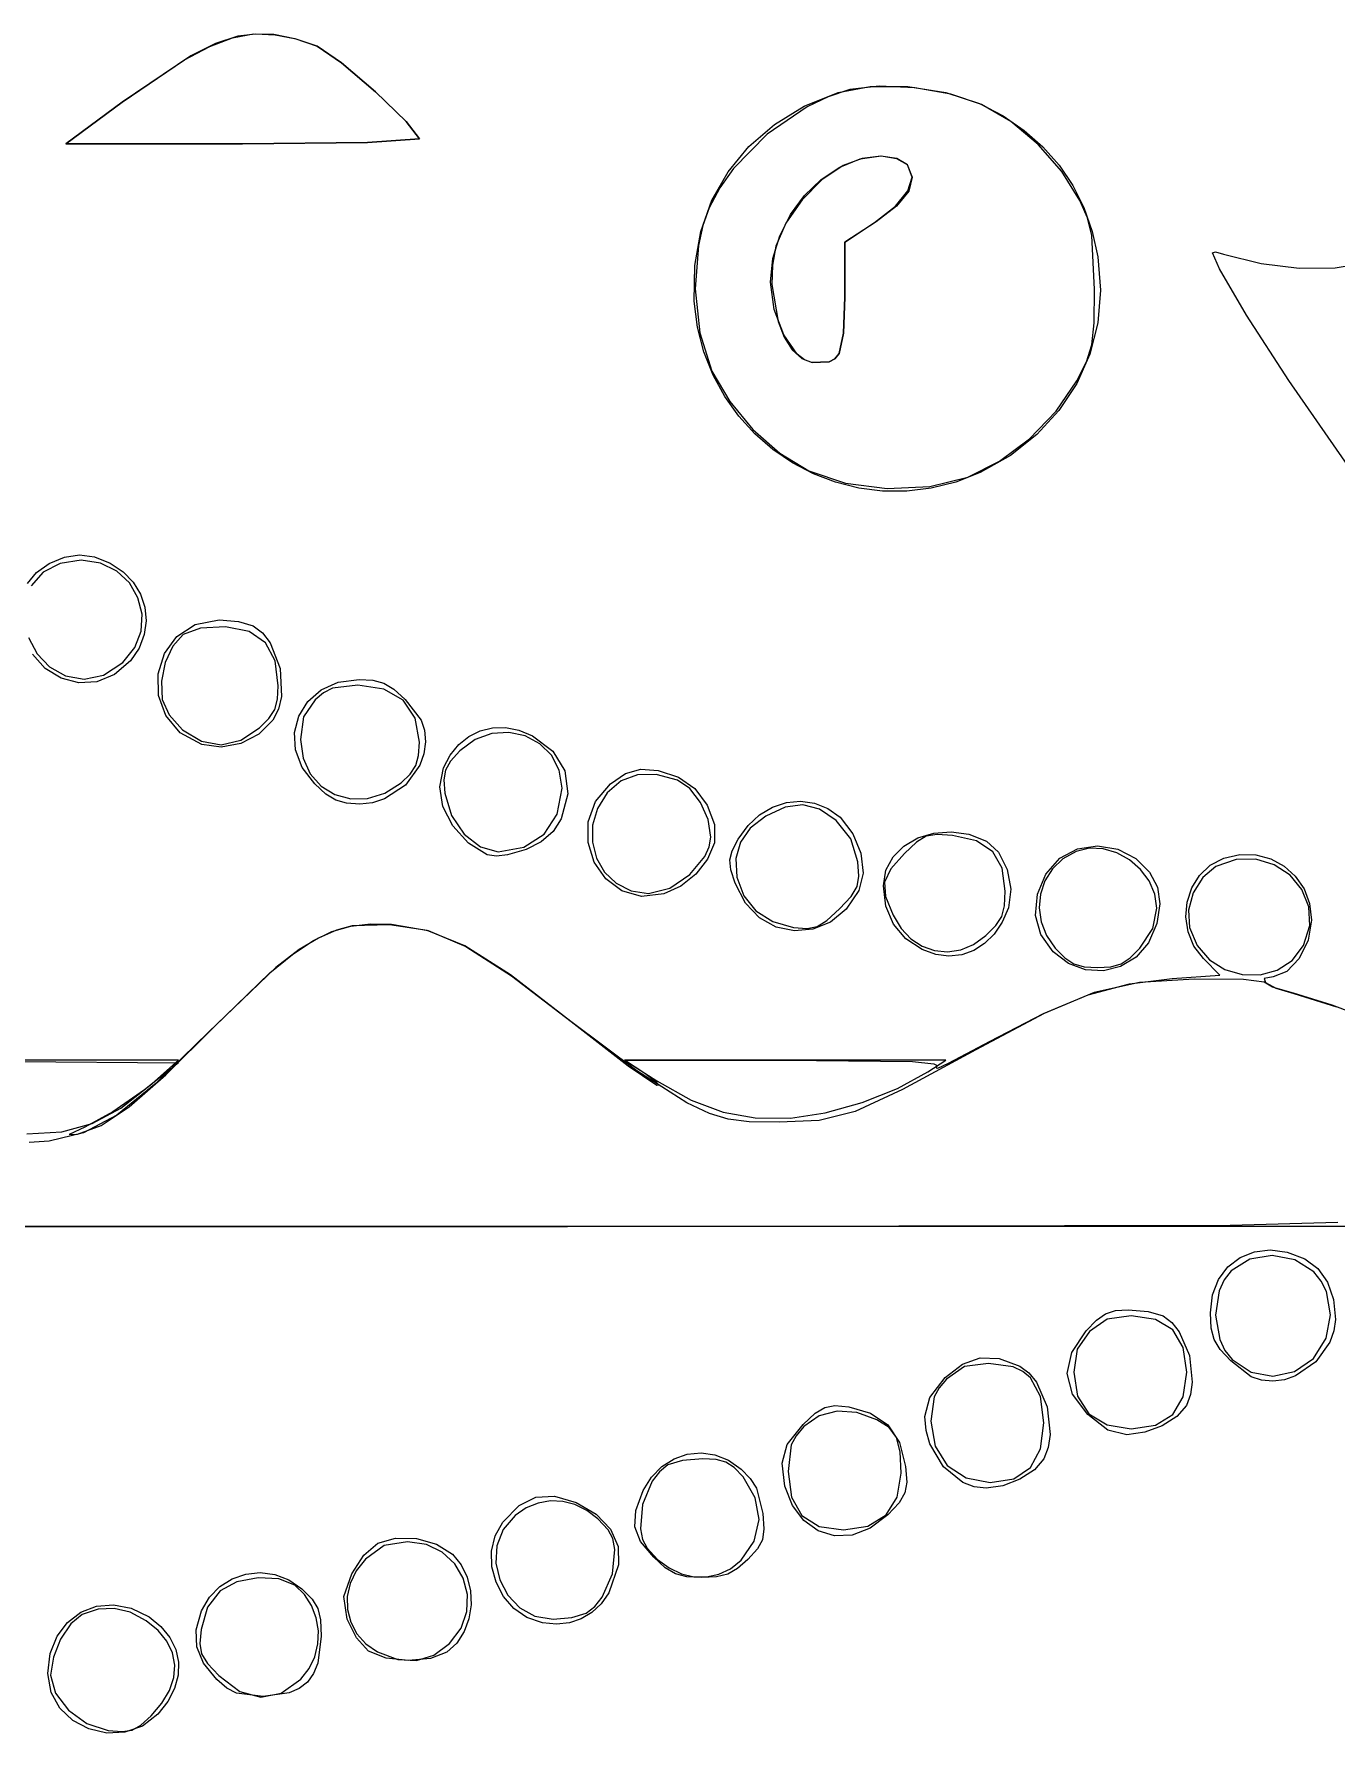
# Model space of a CAD drawing. Extents: x 36 to 317, y 11 to 342.
# Drawn here: x 155.6 to 232.9, y 102.3 to 203 of the extents above; entities that cross this region are included whole.
import ezdxf

# ---------------------------------------------------------------- set-up
doc = ezdxf.new("R2010")
doc.units = 0

msp = doc.modelspace()

# ---------------------------------------------------------------- linework, layer by layer
at = {"layer": 'Layer 1'}
for p, q in [((166.072053, 202.267452), (167.413093, 202.772931)), ((167.745939, 202.87043), (166.406209, 202.438487)), ((167.413093, 202.772931), (168.660272, 203.009412)), ((168.779198, 202.998665), (167.745939, 202.87043)), ((168.660272, 203.009412), (169.874502, 202.99436)), ((169.954638, 202.936929), (168.779198, 202.998665)), ((169.874502, 202.99436), (171.116696, 202.745243)), ((171.201185, 202.694218), (169.954638, 202.936929)), ((171.116696, 202.745243), (172.447764, 202.279527)), ((172.447764, 202.279527), (171.201185, 202.694218)), ((164.943647, 201.716493), (160.876646, 198.962355)), ((164.57624, 201.475507), (166.072053, 202.267452)), ((166.406209, 202.438487), (164.943647, 201.716493)), ((172.447764, 202.279527), (173.881575, 201.30468)), ((173.881575, 201.30468), (172.447764, 202.279527)), ((160.876646, 198.962355), (164.57624, 201.475507)), ((173.881575, 201.30468), (175.909839, 199.575307)), ((175.909839, 199.575307), (173.881575, 201.30468)), ((175.909839, 199.575307), (177.721542, 197.826091)), ((177.721542, 197.826091), (175.909839, 199.575307)), ((201.330411, 198.719052), (203.336653, 199.544439)), ((204.040798, 199.712009), (202.758465, 199.287846)), ((203.336653, 199.544439), (205.247018, 199.898463)), ((205.779905, 199.918015), (204.040798, 199.712009)), ((205.247018, 199.898463), (207.475577, 199.891925)), ((207.886784, 199.815417), (205.779905, 199.918015)), ((207.475577, 199.891925), (209.732645, 199.547515)), ((210.02012, 199.442481), (207.886784, 199.815417)), ((209.732645, 199.547515), (211.728536, 198.887919)), ((157.535485, 196.49679), (160.876646, 198.962355)), ((160.876646, 198.962355), (157.535485, 196.49679)), ((201.49653, 198.693935), (199.129599, 197.077374)), ((199.564718, 197.646361), (201.330411, 198.719052)), ((202.758465, 199.287846), (201.49653, 198.693935)), ((211.838603, 198.837472), (210.02012, 199.442481)), ((211.728536, 198.887919), (213.123063, 198.153707)), ((213.578532, 197.822232), (211.838603, 198.837472)), ((177.721542, 197.826091), (178.505668, 196.791712)), ((178.505668, 196.791712), (177.721542, 197.826091)), ((198.053636, 196.34679), (199.564718, 197.646361)), ((213.123063, 198.153707), (214.377926, 197.294388)), ((215.208559, 196.459396), (213.578532, 197.822232)), ((168.0204, 196.49679), (157.535485, 196.49679)), ((157.535485, 196.49679), (168.0204, 196.49679)), ((175.425607, 196.583397), (168.0204, 196.49679)), ((168.0204, 196.49679), (175.425607, 196.583397)), ((178.505668, 196.791712), (175.425607, 196.583397)), ((175.425607, 196.583397), (178.505668, 196.791712)), ((199.129599, 197.077374), (197.131498, 195.023324)), ((214.377926, 197.294388), (215.489097, 196.315163)), ((196.81123, 194.840762), (198.053636, 196.34679)), ((203.449851, 195.12132), (204.646126, 195.598701)), ((204.773485, 195.619321), (203.643217, 195.210914)), ((204.646126, 195.598701), (205.891119, 195.777476)), ((205.876566, 195.76116), (204.773485, 195.619321)), ((206.814945, 195.635372), (205.876566, 195.76116)), ((205.891119, 195.777476), (206.798067, 195.633057)), ((206.798067, 195.633057), (207.429583, 195.266653)), ((207.451103, 195.2409), (206.814945, 195.635372)), ((216.61455, 194.860286), (215.208559, 196.459396)), ((215.489097, 196.315163), (216.452542, 195.221233)), ((195.851565, 193.148698), (196.81123, 194.840762)), ((197.131498, 195.023324), (196.330599, 193.882553)), ((202.33844, 194.386515), (203.449851, 195.12132)), ((203.643217, 195.210914), (202.380702, 194.36159)), ((207.429583, 195.266653), (207.738297, 194.52437)), ((207.727196, 194.526536), (207.451103, 195.2409)), ((207.483118, 193.704288), (207.727196, 194.526536)), ((207.738297, 194.52437), (207.525715, 193.695336)), ((216.452542, 195.221233), (217.264233, 194.017798)), ((217.68237, 193.136227), (216.61455, 194.860286)), ((196.330599, 193.882553), (195.693718, 192.692785)), ((202.380702, 194.36159), (201.19776, 193.16586)), ((201.348044, 193.435471), (202.33844, 194.386515)), ((206.733552, 192.799621), (207.483118, 193.704288)), ((207.525715, 193.695336), (206.804604, 192.803)), ((217.264233, 194.017798), (217.920137, 192.71006)), ((195.188705, 191.291021), (195.851565, 193.148698)), ((195.693718, 192.692785), (195.314884, 191.648276)), ((201.19776, 193.16586), (200.240508, 191.79868)), ((200.514809, 192.309372), (201.348044, 193.435471)), ((205.493185, 191.838004), (206.733552, 192.799621)), ((206.804604, 192.803), (205.58773, 191.870812)), ((218.130145, 192.101088), (217.68237, 193.136227)), ((217.920137, 192.71006), (218.416225, 191.303218)), ((195.314884, 191.648276), (195.051314, 190.471876)), ((200.240508, 191.79868), (199.655062, 190.435006)), ((199.874887, 191.049402), (200.514809, 192.309372)), ((205.58773, 191.870812), (203.729295, 190.669603)), ((203.729295, 190.66925), (205.493185, 191.838004)), ((218.392248, 191.065949), (218.130145, 192.101088)), ((194.836714, 189.288155), (195.188705, 191.291021)), ((195.051314, 190.471876), (194.867203, 187.893284)), ((199.655062, 190.435006), (199.450195, 189.30853)), ((199.464424, 189.696745), (199.874887, 191.049402)), ((203.729295, 190.669603), (203.729295, 187.399704)), ((203.729295, 187.399351), (203.729295, 190.66925)), ((218.545971, 187.853729), (218.392248, 191.065949)), ((218.416225, 191.303218), (218.748466, 189.802475)), ((199.31957, 188.292585), (199.464424, 189.696745)), ((218.748466, 189.802475), (218.905519, 187.808678)), ((225.550687, 190.035308), (225.729926, 190.08139)), ((225.957484, 189.082455), (225.550687, 190.035308)), ((225.729926, 190.08139), (226.193492, 189.947819)), ((226.193492, 189.947819), (228.42332, 189.391058)), ((232.811933, 189.140476), (234.69509, 189.462397)), ((194.809656, 187.16052), (194.836714, 189.288155)), ((199.450195, 189.30853), (199.413591, 188.151628)), ((227.565556, 186.336982), (225.957484, 189.082455)), ((228.42332, 189.391058), (230.675405, 189.11932)), ((230.675405, 189.11932), (232.811933, 189.140476)), ((194.867203, 187.893284), (195.13586, 185.296766)), ((199.542404, 186.672474), (199.31957, 188.292585)), ((199.413591, 188.151628), (199.779372, 185.957812)), ((203.729295, 187.399704), (203.663805, 185.273786)), ((203.663827, 185.276416), (203.729295, 187.399351)), ((218.518085, 185.880994), (218.545971, 187.853729)), ((218.905519, 187.808678), (218.738136, 185.872726)), ((195.005735, 185.615304), (194.809656, 187.16052)), ((200.119582, 185.162297), (199.542404, 186.672474)), ((195.381422, 184.152774), (195.005735, 185.615304)), ((199.779372, 185.957812), (200.148858, 185.026533)), ((218.738136, 185.872726), (218.261239, 184.021937)), ((218.384531, 184.579508), (218.518085, 185.880994)), ((230.06091, 182.456578), (227.565556, 186.336982)), ((195.13586, 185.296766), (195.851762, 183.022082)), ((200.914116, 184.026374), (200.119582, 185.162297)), ((200.148858, 185.026533), (200.620808, 184.276097)), ((203.663805, 185.273786), (203.392965, 184.068421)), ((203.394465, 184.070494), (203.663827, 185.276416)), ((218.070465, 183.561523), (218.384531, 184.579508)), ((195.92289, 182.781221), (195.381422, 184.152774)), ((200.620808, 184.276097), (201.178773, 183.759321)), ((201.350082, 183.681357), (200.914116, 184.026374)), ((201.178773, 183.759321), (201.806302, 183.529023)), ((201.789016, 183.529023), (201.350082, 183.681357)), ((202.805221, 183.561027), (201.789016, 183.529023)), ((201.806302, 183.529023), (202.811769, 183.561418)), ((203.145678, 183.741389), (202.805221, 183.561027)), ((202.811769, 183.561418), (203.149123, 183.742611)), ((203.392965, 184.068421), (203.145678, 183.741389)), ((203.149123, 183.742611), (203.394465, 184.070494)), ((218.261239, 184.021937), (217.489754, 182.283629)), ((217.501043, 182.439292), (218.070465, 183.561523)), ((195.851762, 183.022082), (196.908977, 181.219557)), ((196.616309, 181.508934), (195.92289, 182.781221)), ((216.263123, 180.63453), (217.501043, 182.439292)), ((235.605257, 174.481326), (230.06091, 182.456578)), ((197.447854, 180.344202), (196.616309, 181.508934)), ((217.489754, 182.283629), (216.438603, 180.68512)), ((196.908977, 181.219557), (198.288091, 179.561726)), ((214.689578, 179.0076), (216.263123, 180.63453)), ((216.438603, 180.68512), (215.122713, 179.253729)), ((198.403696, 179.295315), (197.447854, 180.344202)), ((198.288091, 179.561726), (199.887934, 178.15267)), ((199.470008, 178.370562), (198.403696, 179.295315)), ((200.632962, 177.578232), (199.470008, 178.370562)), ((212.904632, 177.668207), (214.689578, 179.0076)), ((215.122713, 179.253729), (213.557005, 178.016774)), ((199.887934, 178.15267), (201.607335, 177.096469)), ((201.878731, 176.926615), (200.632962, 177.578232)), ((211.032505, 176.726053), (212.904632, 177.668207)), ((213.557005, 178.016774), (211.756406, 177.001572)), ((201.607335, 177.096469), (203.770432, 176.375661)), ((203.193487, 176.424001), (201.878731, 176.926615)), ((204.563403, 176.078678), (203.193487, 176.424001)), ((203.770432, 176.375661), (206.25523, 176.066049)), ((208.772372, 176.179043), (211.032505, 176.726053)), ((210.318107, 176.436094), (208.865829, 176.069356)), ((211.756406, 177.001572), (210.318107, 176.436094)), ((205.97465, 175.898937), (204.563403, 176.078678)), ((207.413401, 175.893066), (205.97465, 175.898937)), ((206.25523, 176.066049), (208.772372, 176.179043)), ((208.865829, 176.069356), (207.413401, 175.893066)), ((155.79317, 171.073309), (156.554057, 171.605127)), ((157.210445, 171.611301), (156.194576, 171.104888)), ((156.554057, 171.605127), (157.461656, 171.985047)), ((158.439303, 171.80233), (157.210445, 171.611301)), ((157.461656, 171.985047), (158.344317, 172.115332)), ((158.344317, 172.115332), (159.232667, 171.996248)), ((159.590408, 171.630357), (158.439303, 171.80233)), ((159.232667, 171.996248), (160.157331, 171.628058)), ((160.554796, 171.158582), (159.590408, 171.630357)), ((160.157331, 171.628058), (160.929004, 171.120952)), ((155.269416, 170.419484), (155.79317, 171.073309)), ((156.194576, 171.104888), (155.477441, 170.286871)), ((161.305492, 170.453221), (160.554796, 171.158582)), ((160.929004, 171.120952), (161.534808, 170.499163)), ((161.81552, 169.58049), (161.305492, 170.453221)), ((161.534808, 170.499163), (161.969179, 169.789192)), ((162.057906, 168.606606), (161.81552, 169.58049)), ((161.969179, 169.789192), (162.226551, 169.017545)), ((162.005673, 167.597784), (162.057906, 168.606606)), ((162.226551, 169.017545), (162.30136, 168.210724)), ((165.202298, 167.996633), (166.622694, 168.266789)), ((166.622694, 168.266789), (167.772574, 168.165586)), ((161.631848, 166.620241), (162.005673, 167.597784)), ((162.188043, 167.395234), (161.881034, 166.597579)), ((162.30136, 168.210724), (162.188043, 167.395234)), ((163.38346, 166.267778), (164.11679, 167.288425)), ((164.496501, 167.394016), (163.883279, 166.713121)), ((164.11679, 167.288425), (165.202298, 167.996633)), ((165.516603, 167.780661), (164.496501, 167.394016)), ((167.004752, 167.845572), (165.516603, 167.780661)), ((168.40473, 167.568415), (167.004752, 167.845572)), ((167.772574, 168.165586), (168.647287, 167.911189)), ((169.379654, 166.909696), (168.40473, 167.568415)), ((168.647287, 167.911189), (169.201853, 167.489146)), ((169.201853, 167.489146), (169.658982, 166.895861)), ((155.324978, 167.214232), (155.83599, 166.258176)), ((155.83599, 166.258176), (156.575676, 165.473377)), ((160.909454, 165.740193), (161.631848, 166.620241)), ((161.881034, 166.597579), (161.374768, 165.844262)), ((163.019596, 165.060301), (163.38346, 166.267778)), ((163.883279, 166.713121), (163.43433, 165.737018)), ((169.949765, 165.846759), (169.379654, 166.909696)), ((169.658982, 166.895861), (170.242417, 165.379742)), ((156.318943, 165.386037), (155.56124, 166.235978)), ((157.256173, 164.809212), (156.318943, 165.386037)), ((156.575676, 165.473377), (157.512691, 164.942139)), ((159.780035, 164.992127), (160.909454, 165.740193)), ((161.374768, 165.844262), (160.43223, 165.023028)), ((163.43433, 165.737018), (163.202936, 164.628887)), ((170.135304, 164.35695), (169.949765, 165.846759)), ((170.242417, 165.379742), (170.320562, 163.731199)), ((158.301652, 164.536062), (157.256173, 164.809212)), ((157.512691, 164.942139), (158.615692, 164.74677)), ((159.384097, 164.597148), (158.301652, 164.536062)), ((158.615692, 164.74677), (159.780035, 164.992127)), ((160.43223, 165.023028), (159.384097, 164.597148)), ((163.042486, 163.791607), (163.019596, 165.060301)), ((163.202936, 164.628887), (163.242375, 163.551911)), ((170.090645, 163.55841), (170.135304, 164.35695)), ((172.673211, 164.111147), (173.694655, 164.569079)), ((174.854416, 164.393992), (173.349156, 164.214428)), ((173.694655, 164.569079), (174.924971, 164.739009)), ((176.396921, 164.16537), (174.854416, 164.393992)), ((174.924971, 164.739009), (175.751519, 164.696229)), ((175.751519, 164.696229), (176.396761, 164.52086)), ((176.396761, 164.52086), (176.989616, 164.156644)), ((163.469421, 162.587306), (163.042486, 163.791607)), ((163.242375, 163.551911), (163.674264, 162.63751)), ((169.923549, 162.950469), (170.090645, 163.55841)), ((170.320562, 163.731199), (170.146081, 162.972383)), ((171.354505, 162.561443), (171.885031, 163.422754)), ((172.316178, 163.527922), (171.640388, 162.523607)), ((171.885031, 163.422754), (172.673211, 164.111147)), ((172.814229, 163.9484), (172.316178, 163.527922)), ((173.349156, 164.214428), (172.814229, 163.9484)), ((177.544039, 163.502169), (176.396921, 164.16537)), ((176.989616, 164.156644), (177.659001, 163.547325)), ((178.259159, 162.438389), (177.544039, 163.502169)), ((177.659001, 163.547325), (178.608106, 162.325919)), ((164.317688, 161.573008), (163.469421, 162.587306)), ((163.674264, 162.63751), (164.46334, 161.744276)), ((169.816393, 162.318599), (168.982679, 161.48343)), ((169.023348, 161.859635), (169.584342, 162.421439)), ((169.584342, 162.421439), (169.923549, 162.950469)), ((170.146081, 162.972383), (169.816393, 162.318599)), ((171.106025, 161.584757), (171.354505, 162.561443)), ((171.640388, 162.523607), (171.450108, 161.166073)), ((178.505668, 161.008029), (178.259159, 162.438389)), ((178.608106, 162.325919), (178.802051, 161.730827)), ((165.604577, 160.874326), (164.317688, 161.573008)), ((164.46334, 161.744276), (165.581299, 161.070448)), ((167.906778, 161.129318), (169.023348, 161.859635)), ((168.982679, 161.48343), (167.917125, 160.935004)), ((171.163983, 160.550239), (171.106025, 161.584757)), ((178.802051, 161.730827), (178.858446, 161.042601)), ((180.840083, 160.87491), (181.437772, 161.355665)), ((181.437772, 161.355665), (182.108987, 161.686774)), ((182.802647, 161.530857), (181.811144, 161.173227)), ((182.108987, 161.686774), (182.8375, 161.862373)), ((183.814871, 161.592633), (182.802647, 161.530857)), ((182.8375, 161.862373), (183.607086, 161.876601)), ((183.607086, 161.876601), (184.401518, 161.723596)), ((184.784323, 161.381797), (183.814871, 161.592633)), ((184.401518, 161.723596), (185.204569, 161.397496)), ((185.647511, 160.921591), (184.784323, 161.381797)), ((185.204569, 161.397496), (186.425738, 160.482478)), ((165.581299, 161.070448), (166.74427, 160.865859)), ((166.74825, 160.717307), (165.604577, 160.874326)), ((166.74427, 160.865859), (167.906778, 161.129318)), ((167.917125, 160.935004), (166.74825, 160.717307)), ((171.552769, 159.515431), (171.163983, 160.550239)), ((171.450108, 161.166073), (171.604249, 160.059297)), ((178.299205, 159.627564), (178.462166, 160.219289)), ((178.462166, 160.219289), (178.505668, 161.008029)), ((178.77496, 160.327175), (178.537561, 159.64646)), ((178.858446, 161.042601), (178.77496, 160.327175)), ((179.930186, 159.487908), (180.332145, 160.25037)), ((180.332145, 160.25037), (180.840083, 160.87491)), ((180.903853, 160.496501), (180.344204, 159.883317)), ((181.811144, 161.173227), (180.903853, 160.496501)), ((186.340945, 160.235258), (185.647511, 160.921591)), ((186.801131, 159.346038), (186.340945, 160.235258)), ((186.425738, 160.482478), (187.136161, 159.30658)), ((172.296775, 158.537877), (171.552769, 159.515431)), ((171.604249, 160.059297), (172.031894, 159.132496)), ((178.537561, 159.64646), (177.679374, 158.46397)), ((177.9681, 159.125203), (178.299205, 159.627564)), ((179.710548, 158.369839), (179.930186, 159.487908)), ((180.045368, 159.359762), (179.955023, 158.777336)), ((180.344204, 159.883317), (180.045368, 159.359762)), ((186.964579, 158.277174), (186.801131, 159.346038)), ((187.136161, 159.30658), (187.309149, 157.946268)), ((190.731107, 159.150366), (191.64731, 159.408886)), ((191.64731, 159.408886), (192.667164, 159.335619)), ((192.667164, 159.335619), (193.8755, 158.938633)), ((172.031894, 159.132496), (172.68088, 158.408051)), ((172.959678, 157.93568), (172.296775, 158.537877)), ((172.68088, 158.408051), (173.499043, 157.908345)), ((177.679374, 158.46397), (176.440583, 157.644754)), ((176.446945, 157.981482), (177.42017, 158.604552)), ((177.42017, 158.604552), (177.9681, 159.125203)), ((179.905315, 157.19075), (179.710548, 158.369839)), ((179.955023, 158.777336), (180.02085, 157.987544)), ((186.680234, 156.754436), (186.964579, 158.277174)), ((188.941748, 157.489092), (189.833722, 158.551988)), ((190.46455, 158.71813), (189.649572, 158.016824)), ((189.833722, 158.551988), (190.731107, 159.150366)), ((191.436525, 159.07776), (190.46455, 158.71813)), ((192.555542, 159.093894), (191.436525, 159.07776)), ((193.811647, 158.764713), (192.555542, 159.093894)), ((194.552646, 158.26292), (193.811647, 158.764713)), ((193.8755, 158.938633), (194.836015, 158.275851)), ((195.185365, 157.436416), (194.552646, 158.26292)), ((194.836015, 158.275851), (195.580564, 157.279165)), ((173.550548, 157.569457), (172.959678, 157.93568)), ((173.499043, 157.908345), (174.434217, 157.65576)), ((174.18481, 157.387584), (173.550548, 157.569457)), ((174.977888, 157.338432), (174.18481, 157.387584)), ((174.434217, 157.65576), (175.434239, 157.672678)), ((175.72743, 157.41813), (174.977888, 157.338432)), ((175.434239, 157.672678), (176.446945, 157.981482)), ((176.440583, 157.644754), (175.72743, 157.41813)), ((180.482934, 156.045462), (179.905315, 157.19075)), ((180.02085, 157.987544), (180.418436, 156.674217)), ((187.309149, 157.946268), (186.918012, 156.478006)), ((188.517574, 156.291464), (188.941748, 157.489092)), ((189.649572, 158.016824), (189.060106, 157.079454)), ((195.62626, 156.428011), (195.185365, 157.436416)), ((195.580564, 157.279165), (196.004041, 156.140662)), ((199.455554, 157.156837), (200.275687, 157.430463)), ((201.245253, 157.297598), (200.189835, 157.163432)), ((200.275687, 157.430463), (201.115895, 157.514167)), ((201.115895, 157.514167), (201.945859, 157.40143)), ((202.244116, 157.033169), (201.245253, 157.297598)), ((201.945859, 157.40143), (202.735259, 157.085733)), ((180.418436, 156.674217), (181.160808, 155.566604)), ((185.900027, 155.565502), (186.680234, 156.754436)), ((186.918012, 156.478006), (186.43049, 155.716348)), ((188.511408, 155.061607), (188.517574, 156.291464)), ((189.060106, 157.079454), (188.772748, 156.083579)), ((195.79179, 155.380514), (195.62626, 156.428011)), ((197.996792, 156.0659), (198.685815, 156.69981)), ((199.047931, 156.632523), (198.132103, 155.915105)), ((198.685815, 156.69981), (199.455554, 157.156837)), ((200.189835, 157.163432), (199.047931, 156.632523)), ((203.216356, 156.368293), (202.244116, 157.033169)), ((202.735259, 157.085733), (203.453775, 156.560557)), ((204.096449, 155.277679), (203.216356, 156.368293)), ((203.453775, 156.560557), (204.22212, 155.575507)), ((181.411853, 155.028794), (180.482934, 156.045462)), ((181.160808, 155.566604), (182.123247, 154.801627)), ((184.70621, 154.792163), (185.900027, 155.565502)), ((186.43049, 155.716348), (185.732722, 155.10279)), ((188.772748, 156.083579), (188.764336, 155.085752)), ((195.699462, 154.817437), (195.79179, 155.380514)), ((196.004041, 156.140662), (196.00134, 155.052431)), ((197.058224, 154.574328), (197.418802, 155.261628)), ((197.418802, 155.261628), (197.996792, 156.0659)), ((198.132103, 155.915105), (197.544259, 155.076772)), ((204.501879, 153.908724), (204.096449, 155.277679)), ((204.22212, 155.575507), (204.688807, 154.423207)), ((207.241069, 154.856578), (208.061409, 155.334741)), ((208.568483, 155.443617), (207.987739, 155.092972)), ((208.061409, 155.334741), (209.009079, 155.624091)), ((209.21372, 155.547869), (208.568483, 155.443617)), ((209.009079, 155.624091), (210.036249, 155.703857)), ((210.128335, 155.481761), (209.21372, 155.547869)), ((210.036249, 155.703857), (211.095086, 155.553271)), ((211.550069, 155.154411), (210.128335, 155.481761)), ((211.095086, 155.553271), (212.137759, 155.151561)), ((182.5321, 154.328971), (181.411853, 155.028794)), ((182.123247, 154.801627), (183.181035, 154.516208)), ((183.072181, 154.259749), (182.5321, 154.328971)), ((183.73278, 154.337702), (183.072181, 154.259749)), ((183.181035, 154.516208), (184.70621, 154.792163)), ((184.831292, 154.641764), (183.73278, 154.337702)), ((185.732722, 155.10279), (184.831292, 154.641764)), ((188.873461, 153.902022), (188.511408, 155.061607)), ((188.764336, 155.085752), (189.011706, 154.142528)), ((194.551643, 153.165289), (195.442237, 154.242722)), ((195.442237, 154.242722), (195.699462, 154.817437)), ((196.00134, 155.052431), (195.588006, 154.074916)), ((196.915432, 154.031756), (197.058224, 154.574328)), ((197.544259, 155.076772), (197.28139, 154.111175)), ((204.688807, 154.423207), (204.815702, 153.252849)), ((206.173709, 153.416891), (206.595892, 154.210372)), ((207.2666, 154.4199), (206.456219, 153.503057)), ((206.595892, 154.210372), (207.241069, 154.856578)), ((207.987739, 155.092972), (207.2666, 154.4199)), ((212.52092, 154.521103), (211.550069, 155.154411)), ((212.137759, 155.151561), (212.856819, 154.484469)), ((213.076969, 153.54377), (212.52092, 154.521103)), ((212.856819, 154.484469), (213.35793, 153.464753)), ((216.485395, 154.14438), (217.531365, 154.683756)), ((217.448126, 154.536669), (216.667093, 154.089207)), ((218.242832, 154.734522), (217.448126, 154.536669)), ((217.531365, 154.683756), (218.732546, 154.858403)), ((219.062984, 154.698545), (218.242832, 154.734522)), ((218.732546, 154.858403), (219.937366, 154.669248)), ((219.868079, 154.457176), (219.062984, 154.698545)), ((220.617616, 154.038855), (219.868079, 154.457176)), ((219.937366, 154.669248), (220.99425, 154.117216)), ((226.20584, 154.136619), (227.172615, 154.349365)), ((227.172615, 154.349365), (228.112131, 154.326028)), ((228.112131, 154.326028), (228.993057, 154.088659)), ((189.553939, 152.915209), (188.873461, 153.902022)), ((189.011706, 154.142528), (189.491694, 153.310462)), ((189.491694, 153.310462), (190.181137, 152.64611)), ((193.357109, 152.36203), (194.551643, 153.165289)), ((194.900232, 153.191262), (194.014682, 152.479191)), ((195.588006, 154.074916), (194.900232, 153.191262)), ((196.977229, 153.450686), (196.915432, 154.031756)), ((197.230419, 152.647896), (196.977229, 153.450686)), ((197.28139, 154.111175), (197.340485, 153.011963)), ((204.574689, 153.065149), (204.501879, 153.908724)), ((204.815702, 153.252849), (204.564673, 152.213626)), ((206.022352, 152.496907), (206.173709, 153.416891)), ((206.456219, 153.503057), (206.098773, 152.718936)), ((213.254301, 152.184345), (213.076969, 153.54377)), ((213.35793, 153.464753), (213.573951, 152.297135)), ((215.170767, 152.002885), (215.663047, 153.19635)), ((216.050541, 153.496178), (215.605819, 152.791801)), ((215.663047, 153.19635), (216.485395, 154.14438)), ((216.667093, 154.089207), (216.050541, 153.496178)), ((221.271092, 153.47202), (220.617616, 154.038855)), ((220.99425, 154.117216), (221.810138, 153.309696)), ((221.788006, 152.78511), (221.271092, 153.47202)), ((221.810138, 153.309696), (222.28286, 152.423)), ((224.776306, 153.116859), (225.408246, 153.720935)), ((225.738409, 153.634263), (224.96297, 152.988161)), ((225.408246, 153.720935), (226.20584, 154.136619)), ((226.941761, 154.058428), (225.738409, 153.634263)), ((228.121132, 154.074304), (226.941761, 154.058428)), ((229.209511, 153.742046), (228.121132, 154.074304)), ((228.993057, 154.088659), (229.784067, 153.65931)), ((230.139888, 153.121809), (229.209511, 153.742046)), ((229.784067, 153.65931), (230.453831, 153.060033)), ((190.503052, 152.203671), (189.553939, 152.915209)), ((190.181137, 152.64611), (191.056872, 152.206025)), ((191.671009, 151.869909), (190.503052, 152.203671)), ((191.056872, 152.206025), (192.095735, 152.046762)), ((192.095735, 152.046762), (193.357109, 152.36203)), ((194.014682, 152.479191), (193.008019, 152.016423)), ((197.839465, 151.465707), (197.230419, 152.647896)), ((197.340485, 153.011963), (197.742112, 151.904708)), ((204.564673, 152.213626), (203.823897, 151.111384)), ((204.105946, 151.870125), (204.468144, 152.450472)), ((204.468144, 152.450472), (204.574689, 153.065149)), ((206.17613, 151.280633), (206.022352, 152.496907)), ((206.098773, 152.718936), (206.158375, 151.87072)), ((213.212337, 151.318353), (213.254301, 152.184345)), ((213.573951, 152.297135), (213.437746, 151.186336)), ((215.605819, 152.791801), (215.340277, 152.010294)), ((222.127856, 152.006563), (221.788006, 152.78511)), ((222.28286, 152.423), (222.424192, 151.420945)), ((224.04772, 151.532676), (224.319603, 152.371677)), ((224.319603, 152.371677), (224.776306, 153.116859)), ((224.96297, 152.988161), (224.40482, 152.080188)), ((230.845253, 152.273749), (230.139888, 153.121809)), ((230.453831, 153.060033), (230.971022, 152.312878)), ((231.258596, 151.258022), (230.845253, 152.273749)), ((230.971022, 152.312878), (231.30431, 151.439897)), ((193.008019, 152.016423), (191.671009, 151.869909)), ((197.742112, 151.904708), (198.465142, 151.010874)), ((198.674648, 150.5976), (197.839465, 151.465707)), ((202.676115, 150.440983), (203.411795, 151.129539)), ((203.411795, 151.129539), (204.105946, 151.870125)), ((206.158375, 151.87072), (206.599144, 150.761592)), ((206.62472, 150.223473), (206.17613, 151.280633)), ((213.046382, 150.681952), (213.212337, 151.318353)), ((213.437746, 151.186336), (213.075251, 150.340181)), ((215.053667, 150.745193), (215.170767, 152.002885)), ((215.340277, 152.010294), (215.261267, 151.185874)), ((215.261267, 151.185874), (215.376139, 150.352761)), ((222.005797, 149.960168), (222.25014, 151.164817)), ((222.25014, 151.164817), (222.127856, 152.006563)), ((222.424192, 151.420945), (222.245907, 150.26735)), ((223.97024, 150.647141), (224.04772, 151.532676)), ((224.40482, 152.080188), (224.123027, 151.046934)), ((231.312908, 150.134783), (231.258596, 151.258022)), ((231.30431, 151.439897), (231.422368, 150.463142)), ((174.436142, 150.102895), (175.597729, 150.236278)), ((176.741778, 150.191502), (174.518439, 150.117728)), ((175.597729, 150.236278), (176.859253, 150.212669)), ((178.959258, 149.853993), (176.741778, 150.191502)), ((176.859253, 150.212669), (179.028865, 149.840725)), ((198.465142, 151.010874), (199.46228, 150.372693)), ((199.666861, 150.047662), (198.674648, 150.5976)), ((199.46228, 150.372693), (200.686232, 150.0324)), ((202.894622, 150.347756), (201.845954, 149.918651)), ((202.098623, 150.077732), (202.676115, 150.440983)), ((203.823897, 151.111384), (202.894622, 150.347756)), ((206.599144, 150.761592), (207.076053, 149.972274)), ((207.349007, 149.356879), (206.62472, 150.223473)), ((212.102128, 149.548388), (212.696344, 150.137759)), ((213.075251, 150.340181), (212.600747, 149.631368)), ((212.696344, 150.137759), (213.046382, 150.681952)), ((215.356858, 149.60448), (215.053667, 150.745193)), ((215.376139, 150.352761), (215.692244, 149.545171)), ((222.245907, 150.26735), (221.751922, 149.121915)), ((224.096745, 149.762359), (223.97024, 150.647141)), ((224.123027, 151.046934), (224.176661, 150.024991)), ((230.941179, 148.964188), (231.312908, 150.134783)), ((231.422368, 150.463142), (231.218231, 149.268856)), ((170.974137, 148.428112), (172.182034, 149.232079)), ((172.523964, 149.399163), (171.382573, 148.726046)), ((172.182034, 149.232079), (173.316807, 149.77925)), ((173.588654, 149.857085), (172.523964, 149.399163)), ((173.316807, 149.77925), (174.436142, 150.102895)), ((174.518439, 150.117728), (173.588654, 149.857085)), ((181.201642, 148.939229), (178.959258, 149.853993)), ((179.028865, 149.840725), (181.267699, 148.894999)), ((200.746998, 149.819983), (199.666861, 150.047662)), ((200.686232, 150.0324), (201.496326, 149.966099)), ((201.845954, 149.918651), (200.746998, 149.819983)), ((201.496326, 149.966099), (202.098623, 150.077732)), ((207.076053, 149.972274), (207.661888, 149.354415)), ((208.329873, 148.712304), (207.349007, 149.356879)), ((207.661888, 149.354415), (208.332323, 148.913381)), ((211.373567, 149.024809), (212.102128, 149.548388)), ((212.600747, 149.631368), (212.03081, 149.067928)), ((216.08814, 148.576956), (215.356858, 149.60448)), ((215.692244, 149.545171), (216.216931, 148.797324)), ((221.751922, 149.121915), (221.01104, 148.266415)), ((221.227789, 148.797324), (222.005797, 149.960168)), ((224.436819, 148.925615), (224.096745, 149.762359)), ((224.176661, 150.024991), (224.634474, 148.947611)), ((231.218231, 149.268856), (230.688325, 148.189928)), ((169.635429, 147.334083), (170.974137, 148.428112)), ((171.382573, 148.726046), (170.001602, 147.644842)), ((183.900763, 147.216823), (181.201642, 148.939229)), ((181.267699, 148.894999), (183.962874, 147.165511)), ((209.128302, 148.428457), (208.329873, 148.712304)), ((208.332323, 148.913381), (209.063034, 148.654537)), ((209.063034, 148.654537), (209.829695, 148.58325)), ((209.914188, 148.330125), (209.128302, 148.428457)), ((209.829695, 148.58325), (210.607981, 148.704885)), ((210.670953, 148.409278), (209.914188, 148.330125)), ((210.607981, 148.704885), (211.373567, 149.024809)), ((211.38202, 148.657888), (210.670953, 148.409278)), ((212.03081, 149.067928), (211.38202, 148.657888)), ((216.998521, 147.880344), (216.08814, 148.576956)), ((216.216931, 148.797324), (216.792653, 148.219055)), ((216.792653, 148.219055), (217.326506, 147.870047)), ((221.01104, 148.266415), (220.09426, 147.707678)), ((220.118214, 147.870047), (220.652067, 148.219055)), ((220.652067, 148.219055), (221.227789, 148.797324)), ((225.000045, 148.184196), (224.436819, 148.925615)), ((224.634474, 148.947611), (225.36141, 148.115321)), ((225.986059, 147.198181), (225.000045, 148.184196)), ((225.36141, 148.115321), (226.278301, 147.540546)), ((230.688325, 148.189928), (229.95641, 147.40879)), ((230.262041, 148.065047), (230.941179, 148.964188)), ((170.001602, 147.644842), (165.997571, 143.810101)), ((166.334827, 144.142771), (169.635429, 147.334083)), ((187.488454, 144.456391), (183.900763, 147.216823)), ((183.962874, 147.165511), (187.501507, 144.442279)), ((218.017001, 147.507813), (216.998521, 147.880344)), ((217.326506, 147.870047), (217.931928, 147.698575)), ((217.931928, 147.698575), (218.72236, 147.652912)), ((219.07258, 147.452534), (218.017001, 147.507813)), ((218.72236, 147.652912), (219.512792, 147.698575)), ((220.09426, 147.707678), (219.07258, 147.452534)), ((219.512792, 147.698575), (220.118214, 147.870047)), ((223.14796, 147.003448), (225.986059, 147.198181)), ((226.278301, 147.540546), (227.305978, 147.235708)), ((227.305978, 147.235708), (228.365272, 147.21323)), ((228.365272, 147.21323), (229.377016, 147.485535)), ((229.146244, 147.10787), (228.599422, 147.006953)), ((229.95641, 147.40879), (229.146244, 147.10787)), ((229.377016, 147.485535), (230.262041, 148.065047)), ((218.516073, 146.170892), (215.551305, 144.9308)), ((218.175907, 146.025723), (220.620625, 146.68425)), ((221.214538, 146.759579), (218.516073, 146.170892)), ((220.620625, 146.68425), (223.14796, 147.003448)), ((224.455002, 146.957939), (221.214538, 146.759579)), ((227.382575, 146.949693), (224.455002, 146.957939)), ((228.600144, 146.79037), (227.382575, 146.949693)), ((228.599422, 147.006953), (228.683796, 146.75615)), ((229.111099, 146.483894), (228.600144, 146.79037)), ((228.683796, 146.75615), (229.303754, 146.433381)), ((230.33934, 146.121855), (229.111099, 146.483894)), ((229.303754, 146.433381), (230.363681, 146.116564)), ((232.637159, 145.411272), (230.33934, 146.121855)), ((230.363681, 146.116564), (232.904741, 145.311083)), ((215.519522, 144.926401), (218.175907, 146.025723)), ((235.719204, 144.266243), (232.637159, 145.411272)), ((163.461919, 141.29324), (166.334827, 144.142771)), ((191.395691, 141.520263), (187.488454, 144.456391)), ((187.501507, 144.442279), (190.887779, 141.811393)), ((215.551305, 144.9308), (211.51193, 142.778226)), ((212.357187, 143.284815), (215.519522, 144.926401)), ((165.997571, 143.810101), (162.895864, 140.786243)), ((209.894487, 141.977816), (212.357187, 143.284815)), ((154.515353, 142.075139), (164.215337, 141.992589)), ((164.218159, 142.147811), (154.516764, 142.149575)), ((162.630658, 140.752927), (164.218159, 142.147811)), ((190.676509, 142.156984), (200.158123, 142.162981)), ((200.201515, 142.157689), (190.676509, 142.150986)), ((191.883363, 141.36923), (190.676509, 142.156984)), ((190.676509, 142.150986), (192.585391, 140.934608)), ((200.158123, 142.162981), (207.748362, 142.079813)), ((209.726521, 142.164392), (200.201515, 142.157689)), ((211.51193, 142.778226), (207.158931, 140.410369)), ((207.748362, 142.079813), (209.020993, 141.939242)), ((208.668187, 141.464833), (209.726521, 142.164392)), ((161.299318, 139.396937), (163.461919, 141.29324)), ((164.215337, 141.992589), (162.198505, 140.405088)), ((190.887779, 141.811393), (192.588919, 140.667202)), ((194.367625, 139.622626), (191.395691, 141.520263)), ((192.588566, 140.838035), (191.883363, 141.36923)), ((206.869697, 140.478433), (208.668187, 141.464833)), ((209.020993, 141.939242), (209.204529, 141.835152)), ((209.204529, 141.835152), (209.153962, 141.705075)), ((209.153962, 141.705075), (209.25645, 141.686251)), ((209.25645, 141.686251), (209.894487, 141.977816)), ((162.198505, 140.405088), (160.330545, 139.099236)), ((162.895864, 140.786243), (160.568097, 138.895992)), ((160.799112, 139.315269), (162.630658, 140.752927)), ((192.585391, 140.934608), (194.618059, 139.789457)), ((192.688424, 140.696031), (192.588566, 140.838035)), ((192.588919, 140.667202), (192.688424, 140.696031)), ((207.158931, 140.410369), (204.35358, 139.121152)), ((204.761479, 139.643176), (206.869697, 140.478433)), ((160.330545, 139.099236), (158.672136, 138.188937)), ((159.090795, 138.3954), (160.799112, 139.315269)), ((159.625998, 138.280229), (161.299318, 139.396937)), ((195.703722, 138.996798), (194.367625, 139.622626)), ((194.618059, 139.789457), (196.513441, 139.0685)), ((196.513441, 139.0685), (198.426353, 138.728676)), ((204.35358, 139.121152), (202.211605, 138.584147)), ((202.56747, 139.03427), (204.761479, 139.643176)), ((157.300326, 137.910903), (159.090795, 138.3954)), ((158.672136, 138.188937), (157.726603, 137.744128)), ((158.220933, 137.769484), (159.625998, 138.280229)), ((160.568097, 138.895992), (158.591631, 137.851218)), ((196.811186, 138.649312), (195.703722, 138.996798)), ((198.067147, 138.501057), (196.811186, 138.649312)), ((199.848737, 138.472923), (198.067147, 138.501057)), ((198.426353, 138.728676), (200.511607, 138.726923)), ((202.211605, 138.584147), (199.848737, 138.472923)), ((200.511607, 138.726923), (202.56747, 139.03427)), ((155.22232, 137.779361), (157.300326, 137.910903)), ((156.543826, 137.363789), (155.371282, 137.281177)), ((158.591631, 137.851218), (156.543826, 137.363789)), ((157.726603, 137.744128), (158.220933, 137.769484)), ((140.405644, 132.291194), (187.282079, 132.291194)), ((187.211171, 132.291194), (140.517475, 132.291194)), ((233.90522, 132.291194), (187.211171, 132.291194)), ((187.282079, 132.291194), (226.587898, 132.381285)), ((226.587898, 132.381285), (232.969266, 132.547923)), ((226.462196, 129.894357), (227.179727, 130.448194)), ((227.757049, 130.358141), (226.64399, 129.661234)), ((227.179727, 130.448194), (228.027517, 130.792579)), ((229.084949, 130.577972), (227.757049, 130.358141)), ((228.027517, 130.792579), (228.972165, 130.908348)), ((228.972165, 130.908348), (229.980271, 130.776335)), ((230.419067, 130.32347), (229.084949, 130.577972)), ((229.980271, 130.776335), (231.018437, 130.377373)), ((231.550779, 129.597381), (230.419067, 130.32347)), ((231.018437, 130.377373), (231.792575, 129.800477)), ((225.551503, 128.234994), (225.908321, 129.150235)), ((225.908321, 129.150235), (226.462196, 129.894357)), ((226.229552, 129.124695), (225.936615, 128.487498)), ((226.64399, 129.661234), (226.229552, 129.124695)), ((231.985304, 129.053211), (231.550779, 129.597381)), ((231.792575, 129.800477), (232.361992, 128.989589)), ((232.294887, 128.431527), (231.985304, 129.053211)), ((232.361992, 128.989589), (232.713392, 127.971069)), ((225.425142, 127.167799), (225.551503, 128.234994)), ((225.936615, 128.487498), (225.713626, 127.043357)), ((232.539528, 127.054734), (232.294887, 128.431527)), ((232.713392, 127.971069), (232.83348, 126.771277)), ((218.662845, 126.736153), (219.205622, 127.116382)), ((219.205622, 127.116382), (219.795428, 127.302803)), ((220.726845, 126.999524), (219.301577, 126.805893)), ((219.795428, 127.302803), (220.545869, 127.352302)), ((220.545869, 127.352302), (221.732526, 127.245631)), ((222.15963, 126.78826), (220.726845, 126.999524)), ((221.732526, 127.245631), (222.622321, 126.988941)), ((222.622321, 126.988941), (223.132924, 126.602543)), ((225.468837, 126.273071), (225.425142, 127.167799)), ((225.713626, 127.043357), (225.971783, 125.593263)), ((232.285296, 125.66524), (232.539528, 127.054734)), ((217.195096, 124.817432), (218.053493, 126.105232)), ((218.241171, 126.069601), (217.509377, 125.019866)), ((218.053493, 126.105232), (218.662845, 126.736153)), ((219.301577, 126.805893), (218.241171, 126.069601)), ((223.187471, 126.15687), (222.15963, 126.78826)), ((223.132924, 126.602543), (223.568719, 126.053781)), ((223.806795, 125.108959), (223.187471, 126.15687)), ((223.568719, 126.053781), (224.172383, 124.636088)), ((225.641615, 125.599039), (225.468837, 126.273071)), ((232.748935, 126.099404), (232.510539, 125.44396)), ((232.83348, 126.771277), (232.748935, 126.099404)), ((217.509377, 125.019866), (217.311248, 123.648133)), ((224.01403, 123.648133), (223.806795, 125.108959)), ((226.006019, 124.99704), (225.641615, 125.599039)), ((225.971783, 125.593263), (226.280277, 124.948624)), ((226.624587, 124.318411), (226.006019, 124.99704)), ((226.280277, 124.948624), (226.707843, 124.401667)), ((231.532788, 124.461286), (232.285296, 125.66524)), ((232.510539, 125.44396), (231.663624, 124.27255)), ((209.691243, 123.330633), (210.711086, 124.126935)), ((210.834905, 123.983669), (209.774499, 123.247377)), ((210.711086, 124.126935), (211.771972, 124.503311)), ((212.260173, 124.1773), (210.834905, 123.983669)), ((211.771972, 124.503311), (212.898541, 124.463563)), ((213.721236, 123.965016), (212.260173, 124.1773)), ((212.898541, 124.463563), (214.115432, 124.011494)), ((214.287176, 123.696585), (213.721236, 123.965016)), ((214.115432, 124.011494), (214.651565, 123.61694)), ((216.926191, 123.570742), (217.195096, 124.817432)), ((224.172383, 124.636088), (224.346297, 123.069698)), ((227.845993, 123.369306), (226.624587, 124.318411)), ((226.707843, 124.401667), (227.84026, 123.656473)), ((230.414261, 123.688234), (231.532788, 124.461286)), ((231.663624, 124.27255), (230.475595, 123.437425)), ((208.770449, 122.151737), (209.691243, 123.330633)), ((209.774499, 123.247377), (209.323059, 122.722989)), ((214.745935, 123.317227), (214.287176, 123.696585)), ((214.651565, 123.61694), (215.107256, 123.053752)), ((215.349549, 122.21753), (214.745935, 123.317227)), ((215.107256, 123.053752), (215.73336, 121.591481)), ((217.247042, 122.350842), (216.926191, 123.570742)), ((217.311248, 123.648133), (217.543359, 122.236718)), ((223.806795, 122.187307), (224.01403, 123.648133)), ((224.346297, 123.069698), (224.244906, 122.335067)), ((227.84026, 123.656473), (229.129576, 123.419312)), ((228.441085, 123.175361), (227.845993, 123.369306)), ((229.129311, 123.118966), (228.441085, 123.175361)), ((229.810806, 123.202339), (229.129311, 123.118966)), ((229.129576, 123.419312), (230.414261, 123.688234)), ((230.475595, 123.437425), (229.810806, 123.202339)), ((208.491798, 121.019937), (208.770449, 122.151737)), ((209.037413, 122.185207), (208.844576, 120.750767)), ((209.323059, 122.722989), (209.037413, 122.185207)), ((215.547358, 120.64952), (215.349549, 122.21753)), ((218.157915, 121.143409), (217.247042, 122.350842)), ((217.543359, 122.236718), (218.214845, 121.183317)), ((223.187471, 121.139396), (223.806795, 122.187307)), ((224.244906, 122.335067), (224.003447, 121.688451)), ((201.269727, 120.553564), (201.981192, 121.216969)), ((202.214973, 121.056648), (201.307827, 120.425153)), ((201.981192, 121.216969), (202.548194, 121.566346)), ((203.284707, 121.340348), (202.214973, 121.056648)), ((202.548194, 121.566346), (203.150915, 121.671711)), ((203.150915, 121.671711), (203.969537, 121.603079)), ((204.450087, 121.269902), (203.284707, 121.340348)), ((203.969537, 121.603079), (205.263703, 121.224239)), ((205.644174, 120.838962), (204.450087, 121.269902)), ((205.263703, 121.224239), (206.291169, 120.540864)), ((208.568792, 120.190973), (208.491798, 121.019937)), ((215.73336, 121.591481), (215.905836, 119.964706)), ((219.336811, 120.222615), (218.157915, 121.143409)), ((218.214845, 121.183317), (219.288431, 120.524477)), ((222.15963, 120.508006), (223.187471, 121.139396)), ((223.436593, 121.030708), (222.563451, 120.473837)), ((224.003447, 121.688451), (223.436593, 121.030708)), ((200.324238, 119.357956), (201.269727, 120.553564)), ((201.307827, 120.425153), (200.845225, 119.888754)), ((206.370031, 120.366829), (205.644174, 120.838962)), ((206.291169, 120.540864), (206.986715, 119.485838)), ((206.808121, 119.776791), (206.370031, 120.366829)), ((208.788132, 119.406049), (208.568792, 120.190973)), ((208.844576, 120.750767), (209.099105, 119.270671)), ((215.350089, 119.099965), (215.547358, 120.64952)), ((215.905836, 119.964706), (215.794491, 119.195887)), ((219.288431, 120.524477), (220.726845, 120.296742)), ((220.468611, 119.943964), (219.336811, 120.222615)), ((221.526598, 120.088151), (220.468611, 119.943964)), ((220.726845, 120.296742), (222.15963, 120.508006)), ((222.563451, 120.473837), (221.526598, 120.088151)), ((200.025126, 118.267916), (200.324238, 119.357956)), ((200.560819, 119.337274), (200.377904, 117.76309)), ((200.845225, 119.888754), (200.560819, 119.337274)), ((207.023365, 118.925676), (206.808121, 119.776791)), ((206.986715, 119.485838), (207.340683, 118.054838)), ((207.080686, 117.67031), (207.023365, 118.925676)), ((209.583999, 118.050296), (208.788132, 119.406049)), ((209.099105, 119.270671), (209.816391, 118.124644)), ((214.755812, 117.998217), (215.350089, 119.099965)), ((215.794491, 119.195887), (215.536775, 118.513449)), ((192.27269, 117.438431), (192.891613, 118.066623)), ((193.23415, 118.151852), (192.737688, 117.751439)), ((192.891613, 118.066623), (193.607588, 118.518552)), ((194.101234, 118.409027), (193.23415, 118.151852)), ((193.607588, 118.518552), (194.390379, 118.787646)), ((195.31942, 118.522269), (194.101234, 118.409027)), ((194.390379, 118.787646), (195.209749, 118.867331)), ((195.209749, 118.867331), (196.03546, 118.751034)), ((196.097197, 118.484191), (195.31942, 118.522269)), ((196.03546, 118.751034), (196.837277, 118.432182)), ((196.682025, 118.324537), (196.097197, 118.484191)), ((197.180864, 117.99502), (196.682025, 118.324537)), ((196.837277, 118.432182), (197.584961, 117.904202)), ((197.700672, 117.447354), (197.180864, 117.99502)), ((197.584961, 117.904202), (198.121409, 117.353234)), ((200.184885, 116.888802), (200.025126, 118.267916)), ((207.340683, 118.054838), (207.40684, 117.138899)), ((210.739699, 117.116619), (209.583999, 118.050296)), ((209.816391, 118.124644), (210.92698, 117.384422)), ((213.760824, 117.340176), (214.755812, 117.998217)), ((215.536775, 118.513449), (214.979931, 117.86791)), ((192.316805, 117.198568), (191.746926, 115.817255)), ((191.781057, 116.640551), (192.27269, 117.438431)), ((192.737688, 117.751439), (192.316805, 117.198568)), ((198.428932, 116.212945), (197.700672, 117.447354)), ((198.121409, 117.353234), (198.48988, 116.781265)), ((200.628707, 115.741502), (200.184885, 116.888802)), ((200.377904, 117.76309), (200.579037, 116.234134)), ((206.849765, 116.247231), (207.080686, 117.67031)), ((207.40684, 117.138899), (207.302672, 116.493134)), ((211.408831, 116.859292), (210.739699, 117.116619)), ((210.92698, 117.384422), (212.36142, 117.12174)), ((213.115488, 116.917217), (212.115534, 116.768962)), ((212.36142, 117.12174), (213.760824, 117.340176)), ((214.121562, 117.309682), (213.115488, 116.917217)), ((214.979931, 117.86791), (214.121562, 117.309682)), ((184.413917, 115.741584), (185.412267, 116.246939)), ((185.544857, 115.893521), (184.840989, 115.604004)), ((185.412267, 116.246939), (186.520817, 116.303692)), ((186.272521, 116.021081), (185.544857, 115.893521)), ((187.007618, 115.989146), (186.272521, 116.021081)), ((186.520817, 116.303692), (187.806307, 115.929703)), ((187.733785, 115.800181), (187.007618, 115.989146)), ((187.806307, 115.929703), (188.990015, 115.244222)), ((191.333409, 115.456848), (191.781057, 116.640551)), ((198.650482, 114.91163), (198.428932, 116.212945)), ((198.48988, 116.781265), (198.869072, 115.274947)), ((200.579037, 116.234134), (201.188191, 115.153283)), ((206.180264, 115.18812), (206.849765, 116.247231)), ((206.952043, 115.912257), (206.278822, 115.190986)), ((207.302672, 116.493134), (206.952043, 115.912257)), ((212.115534, 116.768962), (211.408831, 116.859292)), ((183.459024, 114.769769), (184.413917, 115.741584)), ((184.17728, 115.150064), (183.471887, 114.317319)), ((184.840989, 115.604004), (184.17728, 115.150064)), ((188.43466, 115.45665), (187.733785, 115.800181)), ((189.093879, 114.961016), (188.43466, 115.45665)), ((188.990015, 115.244222), (189.836148, 114.351639)), ((189.695081, 114.315744), (189.093879, 114.961016)), ((191.274071, 114.491427), (191.333409, 115.456848)), ((191.746926, 115.817255), (191.614799, 114.371516)), ((198.36767, 113.643454), (198.650482, 114.91163)), ((198.869072, 115.274947), (198.93723, 114.358987)), ((201.303412, 114.852178), (200.628707, 115.741502)), ((201.188191, 115.153283), (202.213998, 114.511442)), ((205.107075, 114.527405), (206.180264, 115.18812)), ((206.278822, 115.190986), (205.247426, 114.397951)), ((182.779292, 113.04399), (182.990403, 113.947092)), ((182.990403, 113.947092), (183.459024, 114.769769)), ((183.471887, 114.317319), (183.103556, 113.354523)), ((189.970543, 113.791395), (189.695081, 114.315744)), ((189.836148, 114.351639), (190.296451, 113.322927)), ((191.624242, 113.609615), (191.274071, 114.491427)), ((191.614799, 114.371516), (191.741109, 113.738113)), ((198.93723, 114.358987), (198.851037, 113.72021)), ((202.155817, 114.246996), (201.303412, 114.852178)), ((203.132742, 113.952121), (202.155817, 114.246996)), ((202.213998, 114.511442), (203.665089, 114.299516)), ((204.181005, 113.993718), (203.132742, 113.952121)), ((203.665089, 114.299516), (205.107075, 114.527405)), ((205.247426, 114.397951), (204.181005, 113.993718)), ((175.218571, 112.795667), (176.036222, 113.516702)), ((176.424146, 113.381588), (175.303502, 112.56279)), ((176.036222, 113.516702), (177.096728, 113.813338)), ((177.800112, 113.59396), (176.424146, 113.381588)), ((177.096728, 113.813338), (178.327427, 113.782652)), ((178.923401, 113.428311), (177.800112, 113.59396)), ((178.327427, 113.782652), (179.522275, 113.455037)), ((179.865715, 112.972233), (178.923401, 113.428311)), ((179.522275, 113.455037), (180.475228, 112.860887)), ((180.601654, 112.287025), (179.865715, 112.972233)), ((180.475228, 112.860887), (180.992409, 112.230239)), ((182.805687, 112.111536), (182.779292, 113.04399)), ((183.103556, 113.354523), (183.04492, 112.335983)), ((189.951065, 111.687504), (190.096966, 113.147723)), ((190.096966, 113.147723), (189.970543, 113.791395)), ((190.296451, 113.322927), (190.322673, 112.229062)), ((192.405121, 112.676737), (191.624242, 113.609615)), ((191.741109, 113.738113), (192.010715, 113.224954)), ((192.010715, 113.224954), (192.636317, 112.55624)), ((197.582844, 112.508462), (198.36767, 113.643454)), ((198.551523, 113.178206), (197.979719, 112.552559)), ((198.851037, 113.72021), (198.551523, 113.178206)), ((174.757817, 111.87941), (174.402077, 111.133758)), ((174.491407, 111.704481), (175.218571, 112.795667)), ((175.303502, 112.56279), (174.757817, 111.87941)), ((181.105818, 111.433989), (180.601654, 112.287025)), ((180.992409, 112.230239), (181.345338, 111.492357)), ((183.049581, 111.200802), (182.805687, 112.111536)), ((183.04492, 112.335983), (183.268612, 111.336004)), ((190.322673, 112.229062), (189.737012, 110.574136)), ((193.08375, 112.058169), (192.405121, 112.676737)), ((192.636317, 112.55624), (193.321148, 112.047988)), ((193.685749, 111.693765), (193.08375, 112.058169)), ((193.321148, 112.047988), (194.045724, 111.702702)), ((196.263085, 111.669699), (196.951802, 112.001334)), ((197.369953, 112.008311), (196.795708, 111.680492)), ((196.951802, 112.001334), (197.582844, 112.508462)), ((197.979719, 112.552559), (197.369953, 112.008311)), ((166.05029, 110.3043), (166.664239, 110.942398)), ((166.664239, 110.942398), (167.395671, 111.40482)), ((167.681408, 111.215779), (166.685488, 110.682836)), ((167.395671, 111.40482), (168.207946, 111.683535)), ((168.934933, 111.46446), (167.681408, 111.215779)), ((168.207946, 111.683535), (169.064423, 111.770509)), ((170.174369, 111.407877), (168.934933, 111.46446)), ((169.064423, 111.770509), (169.928461, 111.65771)), ((169.928461, 111.65771), (170.763419, 111.337106)), ((171.128022, 111.025031), (170.174369, 111.407877)), ((170.763419, 111.337106), (171.532658, 110.800664)), ((171.694385, 110.472789), (171.128022, 111.025031)), ((174.022345, 110.353165), (174.491407, 111.704481)), ((174.402077, 111.133758), (174.232224, 110.356529)), ((181.352807, 110.474424), (181.105818, 111.433989)), ((181.345338, 111.492357), (181.536317, 110.687245)), ((183.49097, 110.362862), (183.049581, 111.200802)), ((183.268612, 111.336004), (183.747263, 110.428895)), ((189.354115, 110.30527), (189.951065, 111.687504)), ((194.359781, 111.520987), (193.685749, 111.693765)), ((194.045724, 111.702702), (194.790562, 111.522889)), ((195.254509, 111.477292), (194.359781, 111.520987)), ((194.790562, 111.522889), (195.536177, 111.511053)), ((196.132166, 111.51989), (195.254509, 111.477292)), ((195.536177, 111.511053), (196.263085, 111.669699)), ((196.795708, 111.680492), (196.132166, 111.51989)), ((159.348799, 109.772954), (160.358376, 109.862263)), ((160.358376, 109.862263), (161.413271, 109.659522)), ((165.590465, 109.49856), (166.05029, 110.3043)), ((166.685488, 110.682836), (165.940774, 109.717062)), ((171.532658, 110.800664), (172.138929, 110.200991)), ((172.115298, 109.81729), (171.694385, 110.472789)), ((172.138929, 110.200991), (172.487628, 109.645536)), ((174.229293, 109.012432), (174.022345, 110.353165)), ((174.232224, 110.356529), (174.244198, 109.57842)), ((181.31722, 109.469632), (181.352807, 110.474424)), ((181.567649, 109.85491), (181.441636, 109.035358)), ((181.536317, 110.687245), (181.567649, 109.85491)), ((184.10985, 109.648789), (183.49097, 110.362862)), ((183.747263, 110.428895), (184.453505, 109.688961)), ((189.284131, 109.927806), (188.737244, 109.411865)), ((188.916728, 109.759081), (189.354115, 110.30527)), ((189.737012, 110.574136), (189.284131, 109.927806)), ((157.018329, 107.991592), (157.636141, 108.813731)), ((157.636141, 108.813731), (158.427176, 109.415481)), ((158.504214, 109.291127), (157.829416, 108.728159)), ((158.427176, 109.415481), (159.348799, 109.772954)), ((159.448154, 109.607811), (158.504214, 109.291127)), ((160.398411, 109.649461), (159.448154, 109.607811)), ((161.352835, 109.416341), (160.398411, 109.649461)), ((162.309277, 108.908715), (161.352835, 109.416341)), ((161.413271, 109.659522), (162.47085, 109.140843)), ((163.016986, 108.333056), (162.309277, 108.908715)), ((162.47085, 109.140843), (163.180782, 108.572057)), ((165.264835, 108.375012), (165.590465, 109.49856)), ((165.940774, 109.717062), (165.562243, 108.399657)), ((172.388814, 109.089551), (172.115298, 109.81729)), ((172.512984, 108.32059), (172.388814, 109.089551)), ((172.487628, 109.645536), (172.646885, 108.969233)), ((172.646885, 108.969233), (172.684831, 108.007015)), ((174.767059, 107.900652), (174.229293, 109.012432)), ((174.244198, 109.57842), (174.433939, 108.830127)), ((174.433939, 108.830127), (174.797387, 108.142344)), ((180.973659, 108.480914), (181.31722, 109.469632)), ((181.441636, 109.035358), (181.160582, 108.268594)), ((184.886214, 109.109654), (184.10985, 109.648789)), ((184.453505, 109.688961), (185.359971, 109.190509)), ((185.800059, 108.796532), (184.886214, 109.109654)), ((185.359971, 109.190509), (186.439292, 109.007846)), ((186.439292, 109.007846), (187.546089, 109.114517)), ((188.105873, 109.033541), (187.399538, 108.80006)), ((187.546089, 109.114517), (188.402855, 109.371207)), ((188.737244, 109.411865), (188.105873, 109.033541)), ((188.402855, 109.371207), (188.916728, 109.759081)), ((156.616377, 106.972949), (157.018329, 107.991592)), ((157.228833, 107.81872), (156.798245, 106.746958)), ((157.829416, 108.728159), (157.228833, 107.81872)), ((163.533946, 107.696328), (163.016986, 108.333056)), ((163.180782, 108.572057), (163.709607, 107.925429)), ((163.709607, 107.925429), (164.055771, 107.218138)), ((165.299203, 107.363415), (165.264835, 108.375012)), ((165.562243, 108.399657), (165.489521, 107.560122)), ((172.684831, 108.007015), (172.483494, 106.395789)), ((172.485862, 107.541427), (172.512984, 108.32059)), ((175.497177, 107.106373), (174.767059, 107.900652)), ((174.797387, 108.142344), (175.330483, 107.545768)), ((180.296722, 107.56957), (180.973659, 108.480914)), ((181.160582, 108.268594), (180.726788, 107.594625)), ((186.627759, 108.718648), (185.800059, 108.796532)), ((187.399538, 108.80006), (186.627759, 108.718648)), ((156.472918, 105.781691), (156.616377, 106.972949)), ((163.859546, 107.010684), (163.533946, 107.696328)), ((163.993175, 106.28828), (163.859546, 107.010684)), ((164.055771, 107.218138), (164.217718, 106.467359)), ((165.707097, 106.403479), (165.299203, 107.363415)), ((165.489521, 107.560122), (165.591656, 106.949651)), ((165.591656, 106.949651), (165.940316, 106.380852)), ((172.305501, 106.783079), (172.485862, 107.541427)), ((175.330483, 107.545768), (176.029166, 107.071095)), ((176.54161, 106.702916), (175.497177, 107.106373)), ((176.029166, 107.071095), (177.221633, 106.626346)), ((178.336246, 106.561904), (179.364208, 106.876676)), ((180.142558, 107.053456), (179.156069, 106.673084)), ((179.364208, 106.876676), (180.296722, 107.56957)), ((180.726788, 107.594625), (180.142558, 107.053456)), ((156.798245, 106.746958), (156.633432, 105.697024)), ((163.93422, 105.54127), (163.993175, 106.28828)), ((164.217718, 106.467359), (164.193894, 105.690271)), ((166.502044, 105.43491), (165.707097, 106.403479)), ((165.940316, 106.380852), (166.607172, 105.666333)), ((171.477272, 105.452902), (171.969953, 106.076565)), ((171.969953, 106.076565), (172.305501, 106.783079)), ((172.483494, 106.395789), (172.226701, 105.777791)), ((177.858497, 106.557362), (176.54161, 106.702916)), ((177.221633, 106.626346), (178.336246, 106.561904)), ((179.156069, 106.673084), (177.858497, 106.557362)), ((156.662467, 104.668123), (156.472918, 105.781691)), ((156.633432, 105.697024), (156.923201, 104.610948)), ((163.982746, 104.904051), (163.582718, 104.125876)), ((163.682069, 104.781808), (163.93422, 105.54127)), ((164.193894, 105.690271), (163.982746, 104.904051)), ((167.083411, 104.922092), (166.502044, 105.43491)), ((166.607172, 105.666333), (167.850378, 104.72667)), ((167.650689, 104.613202), (167.083411, 104.922092)), ((170.311655, 104.618731), (171.477272, 105.452902)), ((171.38379, 104.899247), (170.790843, 104.631591)), ((171.861271, 105.280129), (171.38379, 104.899247)), ((172.226701, 105.777791), (171.861271, 105.280129)), ((157.18101, 103.731153), (156.662467, 104.668123)), ((156.923201, 104.610948), (157.691369, 103.605007)), ((162.595733, 103.274145), (163.23611, 104.022048)), ((163.582718, 104.125876), (162.992255, 103.372923)), ((163.23611, 104.022048), (163.682069, 104.781808)), ((169.244893, 104.421732), (167.650689, 104.613202)), ((167.850378, 104.72667), (169.093948, 104.377061)), ((169.093948, 104.377061), (170.311655, 104.618731)), ((170.790843, 104.631591), (169.244893, 104.421732)), ((157.953387, 102.998548), (157.18101, 103.731153)), ((157.691369, 103.605007), (158.786232, 102.824689)), ((158.90444, 102.498078), (157.953387, 102.998548)), ((158.786232, 102.824689), (160.056084, 102.415484)), ((161.988867, 102.721028), (162.595733, 103.274145)), ((162.992255, 103.372923), (162.078078, 102.667165)), ((159.959012, 102.257511), (158.90444, 102.498078)), ((161.041944, 102.304618), (159.959012, 102.257511)), ((160.056084, 102.415484), (160.874088, 102.344118)), ((160.874088, 102.344118), (161.466667, 102.428492)), ((162.078078, 102.667165), (161.041944, 102.304618)), ((161.466667, 102.428492), (161.988867, 102.721028))]:
    msp.add_line(p, q, dxfattribs=at)

doc.saveas('drawing.dxf')
